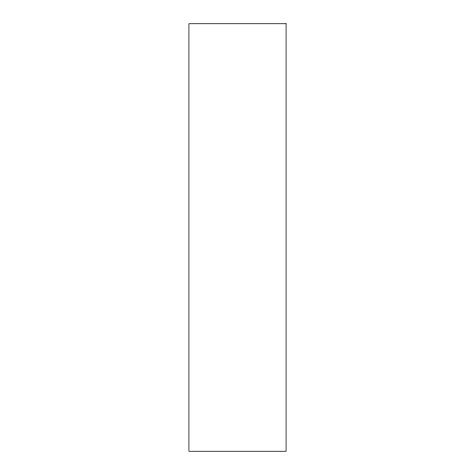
<?xml version="1.0" encoding="UTF-8"?>
<svg xmlns="http://www.w3.org/2000/svg" width="475" height="475" viewBox="0 0 475 475"><rect width="100%" height="100%" fill="white"/><g stroke="black" fill="none" stroke-linecap="round" stroke-linejoin="round"><path stroke-width="0.71" d="M286.081 23.75L188.919 23.75L188.919 451.25L286.081 451.25L286.081 23.75"/></g></svg>
